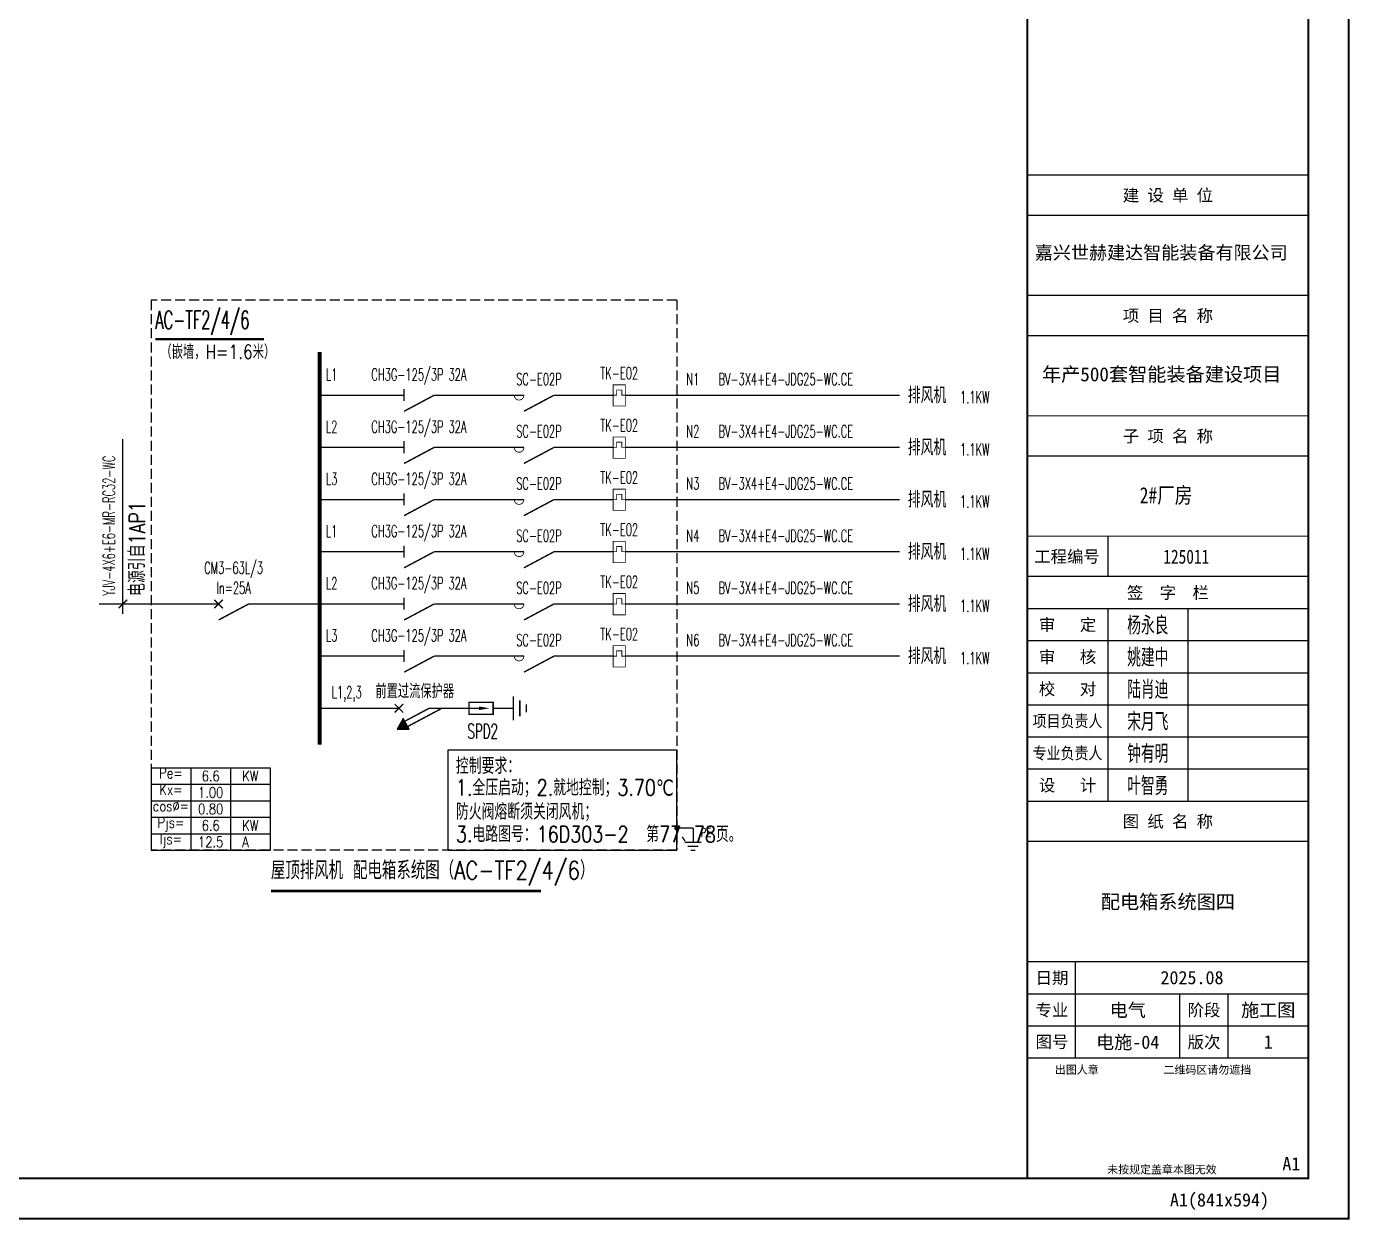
# Model space of a CAD drawing. Extents: x -1396510 to 1250330, y -1892470 to 1623980.
# Drawn here: x -604334 to -571375, y -822535 to -792810 of the extents above; entities that cross this region are included whole.
import ezdxf
from ezdxf.enums import TextEntityAlignment as Align

# ---------------------------------------------------------------- set-up
doc = ezdxf.new("R2010")
doc.units = 0
doc.header["$LTSCALE"] = 1000
doc.header["$MEASUREMENT"] = 0
doc.linetypes.add('DASH', pattern=[0.35, 0.25, -0.1])
doc.layers.get('Defpoints').update_dxf_attribs({"color": 210})
for name, color, linetype in [('0-cxFrame', 155, 'Continuous'), ('qianming', 155, 'Continuous'), ('TEL_SYMB', 3, 'Continuous'), ('TEL_TEXT', 7, 'Continuous'), ('电气系统图', 7, 'Continuous'), ('经纶图框—文字', 3, 'Continuous')]:
    doc.layers.add(name, color=color, linetype=linetype)
doc.layers.add('0-cxText', color=131, linetype='Continuous', lineweight=25)
doc.styles.add('_TEL_DIM', font='SIMPLEX', dxfattribs={"width": 0.8, "height": 3.5, "bigfont": 'HZTXT'})
doc.styles.add('BZHZ', font='bzxw', dxfattribs={"width": 0.8, "bigfont": 'bzhz'})
doc.styles.add('cx_biaoti', font='')
doc.styles.add('cx_tuming', font='simhei.ttf')
doc.styles.add('cx_tuqian1', font='')
doc.styles.add('TKJY_宋体', font='', dxfattribs={"width": 0.8})
doc.styles.add('黑体', font='simhei.ttf', dxfattribs={"height": 12})
doc.styles.get('cx_biaoti').set_extended_font_data('SimSun')
doc.styles.get('cx_tuqian1').set_extended_font_data('SimSun')
doc.styles.get('TKJY_宋体').set_extended_font_data('SimSun')

# ---------------------------------------------------------------- blocks, each defined once
blk = doc.blocks.new('A$C6D655153')
at = {"layer": '电气系统图'}
h = blk.add_hatch(color=3, dxfattribs=at)
edge = h.paths.add_edge_path()
edge.add_arc((50, 550), 50, 0, 360)
at = {"layer": '电气系统图', "color": 3}
for p, q in [((450, 550), (50, 550)), ((250, 200), (650, 200)), ((325, 100), (575, 100)), ((400, 0), (500, 0))]:
    blk.add_line(p, q, dxfattribs=at)
blk.add_lwpolyline([(450, 550), (450, 200)], dxfattribs=at)
blk.add_circle((50, 550), 50, dxfattribs=at)
at = {"layer": '电气系统图', "color": 3, "style": '_TEL_DIM', "width": 0.7}
blk.add_attdef('PE', text='', height=220, dxfattribs=at).set_placement((707, 441), align=Align.MIDDLE_CENTER)
blk = doc.blocks.new('A$C5A8929A8')
at = {"layer": '电气系统图', "color": 3, "const_width": 35}
for points in [[(1000, 450), (1000, 150), (400, 150), (400, 450), (1000, 450)], [(1500, 0), (1500, 600)], [(1664, 100), (1664, 500)], [(1828, 200), (1828, 400)], [(0, 300), (650, 300)], [(1000, 300), (1500, 300)]]:
    blk.add_lwpolyline(points, dxfattribs=at)
at = {"layer": '电气系统图', "color": 3}
for points in [[(650, 344), (650, 256), (913, 300), (650, 256)], [(650, 256), (913, 300), (650, 344), (650, 256)]]:
    blk.add_solid(points, dxfattribs=at)
blk = doc.blocks.new('A$C04AF44BA')
at = {"layer": '电气系统图'}
h = blk.add_hatch(color=256, dxfattribs=at)
h.dxf.hatch_style = 1
h.paths.add_polyline_path([(-44, -518), (256, -518), (106, -258)])
at = {"layer": '电气系统图', "const_width": 35}
for points in [[(-106, -106), (106, 106)], [(-106, 106), (106, -106)], [(750, 0), (144, -323)], [(1069, 0), (219, -453)]]:
    blk.add_lwpolyline(points, dxfattribs=at)
at = {"layer": '电气系统图'}
blk.add_lwpolyline([(-44, -518), (256, -518), (106, -258)], close=True, dxfattribs=at)
blk = doc.blocks.new('*T254')
at = {"layer": '电气系统图', "color": 0, "linetype": 'ByBlock', "lineweight": -2, "transparency": 16777216}
for p, q in [((0, 0), (2970, 0)), ((0, 0), (0, -2053)), ((990, 0), (990, -2053)), ((1980, 0), (1980, -2053)), ((2970, 0), (2970, -2053)), ((0, -411), (2970, -411)), ((0, -821), (2970, -821)), ((0, -1232), (2970, -1232)), ((0, -1643), (2970, -1643)), ((0, -2053), (2970, -2053))]:
    blk.add_line(p, q, dxfattribs=at)
at = {"layer": '电气系统图', "color": 0, "linetype": 'DASH', "transparency": 16777216, "width": 990, "rotation": 0, "style": '_TEL_DIM'}
for s, insert, char_height, attachment_point in [('Pe=', (495, 0), 264, 2), ('6.6', (1485, -205), 264, 5), ('  KW', (1980, -205), 264, 4), ('Kx=', (495, -411), 264, 2), ('1.00', (1485, -616), 264, 5), ('cos%%C=', (495, -821), 264, 2), ('0.80', (1485, -1027), 264, 5), ('Pjs=', (495, -1232), 264, 2), ('6.6', (1485, -1437), 264, 5), ('  KW', (1980, -1437), 264, 4), ('{\\H0.8571x;Ijs=} ', (495, -1643), 308, 2), ('12.5', (1485, -1848), 264, 5), ('  A', (1980, -1848), 264, 4)]:
    blk.add_mtext(s, dxfattribs=dict(at, insert=insert, char_height=char_height, attachment_point=attachment_point))
blk = doc.blocks.new('zjcx_lan_qianzi(Dragon)')
for p, q in [((-7000, 4800), (0, 4800)), ((-5000, 4800), (-5000, 0)), ((-3000, 4800), (-3000, 0)), ((-7000, 4000), (0, 4000)), ((-7000, 3200), (0, 3200)), ((-7000, 2400), (0, 2400)), ((-7000, 1600), (0, 1600)), ((-7000, 800), (0, 800))]:
    blk.add_line(p, q)
at = {"const_width": 30}
blk.add_lwpolyline([(-7000, 5600), (0, 5600)], dxfattribs=at)
blk.add_lwpolyline([(-7000, 5600), (0, 5600), (0, 0), (-7000, 0)], close=True, dxfattribs=at)
at = {"style": 'cx_biaoti'}
for s, p in [('签  字  栏', (-3500, 5200)), ('审   定', (-6000, 4400)), ('审   核', (-6000, 3600)), ('校   对', (-6000, 2800)), ('设   计', (-6000, 400))]:
    blk.add_text(s, height=300, dxfattribs=at).set_placement(p, align=Align.MIDDLE)
at = {"style": 'cx_biaoti', "width": 0.85}
for s, p in [('项目负责人', (-6000, 2000)), ('专业负责人', (-6000, 1200))]:
    blk.add_text(s, height=300, dxfattribs=at).set_placement(p, align=Align.MIDDLE)
blk = doc.blocks.new('T-签字(Dragon)')
at = {"layer": '0-cxFrame'}
blk.add_blockref('zjcx_lan_qianzi(Dragon)', (0, 0), dxfattribs=at)
at = {"layer": 'qianming', "style": 'BZHZ', "width": 0.8}
for s, p in [('杨永良', (-4000, 4400)), ('姚建中', (-4000, 3600)), ('陆肖迪', (-4000, 2800)), ('宋月飞', (-4000, 2000)), ('钟有明', (-4000, 1200)), ('叶智勇', (-4000, 400))]:
    blk.add_text(s, height=450, dxfattribs=at).set_placement(p, align=Align.MIDDLE)
blk = doc.blocks.new('zjcx_lan_tuming(Dragon)')
for p, q in [((-7000, 8400), (0, 8400)), ((-5800, 3000), (-5800, 5400)), ((-7000, 4600), (0, 4600)), ((-3200, 3000), (-3200, 4600)), ((-2000, 3000), (-2000, 4600)), ((-7000, 3800), (0, 3800))]:
    blk.add_line(p, q)
at = {"const_width": 30}
for points in [[(-7000, 9400), (0, 9400)], [(-7000, 5400), (0, 5400)], [(-7000, 3000), (0, 3000)], [(-7000, 0), (0, 0)]]:
    blk.add_lwpolyline(points, dxfattribs=at)
blk.add_lwpolyline([(-7000, 9400), (0, 9400), (0, 0), (-7000, 0)], close=True)
at = {"style": 'cx_biaoti'}
for s, p in [('图 纸 名 称', (-3500, 8900)), ('日期', (-6388, 5000)), ('专业', (-6388, 4200)), ('阶段', (-2600, 4200)), ('图号', (-6388, 3400)), ('版次', (-2600, 3400))]:
    blk.add_text(s, height=300, dxfattribs=at).set_placement(p, align=Align.MIDDLE)
for s, p in [('出图人章', (-6316, 2607)), ('二维码区请勿遮挡', (-3609, 2607)), ('未按规定盖章本图无效', (-5013, 120))]:
    blk.add_text(s, height=200, dxfattribs=at).set_placement(p)
blk = doc.blocks.new('T-图签(Dragon)')
blk.add_blockref('zjcx_lan_tuming(Dragon)', (0, 0))
at = {"color": 3, "style": 'cx_biaoti'}
for s, p in [('2025.08', (-2900, 5000)), ('电气', (-4500, 4200)), ('施工图', (-1000, 4200))]:
    blk.add_text(s, height=330, dxfattribs=at).set_placement(p, align=Align.MIDDLE)
blk = doc.blocks.new('zjcx_lan_xiangmu(Dragon)')
for p, q in [((-7000, 9000), (0, 9000)), ((-7000, 6000), (0, 6000)), ((-7000, 3000), (0, 3000)), ((-5000, 1000), (-5000, 0))]:
    blk.add_line(p, q)
at = {"const_width": 30}
for points in [[(-7000, 10000), (0, 10000)], [(-7000, 7000), (0, 7000)], [(-7000, 7000), (0, 7000)], [(-7000, 4000), (0, 4000)], [(-7000, 4000), (0, 4000)], [(-7000, 1000), (0, 1000)], [(-7000, 0), (0, 0)]]:
    blk.add_lwpolyline(points, dxfattribs=at)
blk.add_lwpolyline([(-7000, 10000), (0, 10000), (0, 0), (-7000, 0)], close=True)
at = {"style": 'cx_biaoti'}
for s, p in [('建 设 单 位', (-3500, 9500)), ('项 目 名 称', (-3500, 6500)), ('子 项 名 称', (-3500, 3500)), ('工程编号', (-6013, 500))]:
    blk.add_text(s, height=300, dxfattribs=at).set_placement(p, align=Align.MIDDLE)
blk = doc.blocks.new('T-项目(Dragon)')
blk.add_blockref('zjcx_lan_xiangmu(Dragon)', (0, 0))
at = {"color": 3, "style": 'cx_tuming'}
for s, height, p in [('嘉兴世赫建达智能装备有限公司', 330, (-6816, 7901)), ('年产500套智能装备建设项目 ', 350, (-6638, 4859))]:
    blk.add_text(s, height=height, dxfattribs=at).set_placement(p)
at = {"layer": '经纶图框—文字', "color": 4, "style": 'TKJY_宋体', "width": 0.8}
blk.add_text('125011', height=350, dxfattribs=at).set_placement((-3042, 316), align=Align.CENTER)
blk = doc.blocks.new('zjcx_T1(Dragon)')
at = {"layer": '0-cxFrame', "const_width": 50}
blk.add_lwpolyline([(-7000, 0), (0, 0), (0, 57400), (-7000, 57400)], close=True, dxfattribs=at)
at = {"layer": '0-cxFrame'}
for name, p in [('T-项目(Dragon)', (0, 15000)), ('T-签字(Dragon)', (0, 9400)), ('T-图签(Dragon)', (0, 0))]:
    blk.add_blockref(name, p, dxfattribs=at)
blk = doc.blocks.new('TK22.A1 L(Dragon)')
at = {"layer": '0-cxFrame', "color": 7, "const_width": 0.5}
blk.add_lwpolyline([(0, 0), (-841, 0), (-841, 594), (0, 594)], close=True, dxfattribs=at)
at = {"layer": '0-cxFrame', "const_width": 0.5}
for points in [[(-80, 10), (-821, 10), (-821, 584), (-80, 584)], [(-10, 10), (-80, 10), (-80, 584), (-10, 584)]]:
    blk.add_lwpolyline(points, close=True, dxfattribs=at)
at = {"layer": '0-cxFrame', "xscale": 0.01, "yscale": 0.01, "zscale": 0.01}
blk.add_blockref('zjcx_T1(Dragon)', (-10, 10), dxfattribs=at)
at = {"style": '黑体', "flags": 4}
blk.add_attdef('图幅', text='', height=3.3, dxfattribs=at).set_placement((-40, 3), align=Align.RIGHT)
at = {"layer": '0-cxFrame', "style": '黑体'}
blk.add_text('(841x594)', height=3.3, dxfattribs=at).set_placement((-40, 3))
at = {"layer": '0-cxText', "flags": 4}
for tag, height, style, p in [('建设单位', 3.5, 'cx_tuming', (-45, 240)), ('项目名称', 3.5, 'cx_tuming', (-45, 210)), ('子项名称', 3.5, 'cx_tuming', (-45, 180)), ('工程编号', 3.3, 'cx_tuqian1', (-35, 165)), ('图名1', 3.5, 'cx_tuming', (-45, 87)), ('图名2', 3.5, 'cx_tuming', (-45, 79)), ('图名3', 3.5, 'cx_tuming', (-45, 71)), ('出图日期', 3.3, 'cx_tuqian1', (-39, 60)), ('专业', 3.3, 'cx_tuqian1', (-55, 52)), ('图号', 3.3, 'cx_tuqian1', (-55, 44)), ('版次', 3.3, 'cx_tuqian1', (-20, 44))]:
    blk.add_attdef(tag, text='', height=height, dxfattribs=dict(at, style=style)).set_placement(p, align=Align.MIDDLE)
at = {"layer": 'Defpoints', "color": 6, "flags": 4}
for tag, height, style, p in [('tufu', 3.3, '黑体', (-12, 12)), ('dwfname', 4, 'cx_tuqian1', (-80, 3))]:
    blk.add_attdef(tag, text='', height=height, dxfattribs=dict(at, style=style)).set_placement(p, align=Align.RIGHT)

msp = doc.modelspace()

# ---------------------------------------------------------------- linework, layer by layer
at = {"layer": 'TEL_SYMB'}
for points, const_width in [([(-601126.9, -800600.4), (-598417.2, -800600.4)], 52.5), ([(-598246.1, -814349.2), (-591520.8, -814349.2)], 70)]:
    msp.add_lwpolyline(points, dxfattribs=dict(at, const_width=const_width))
at = {"layer": '电气系统图', "color": 1, "linetype": 'DASH'}
for p, q in [((-601230, -799630), (-601230, -813332.9)), ((-588130, -799630), (-601230, -799630)), ((-588130, -799630), (-588130, -813332.9)), ((-588130, -813332.9), (-601230, -813332.9))]:
    msp.add_line(p, q, dxfattribs=at)
at = {"layer": '电气系统图'}
msp.add_line((-601930, -807447.6), (-601930, -803093.2), dxfattribs=at)
at = {"layer": '电气系统图', "color": 6}
for p, q in [((-593830, -810832.9), (-588130, -810832.9)), ((-593830, -813332.9), (-593830, -810832.9)), ((-588130, -813332.9), (-588130, -810832.9)), ((-593830, -813332.9), (-588130, -813332.9))]:
    msp.add_line(p, q, dxfattribs=at)
at = {"layer": '电气系统图'}
for points, const_width in [([(-597030, -810704.4), (-597030, -800924.7)], 105), ([(-594926.8, -802142.2), (-594926.8, -801842.2)], 35), ([(-589417.6, -801737.7), (-589417.6, -802267.7), (-589717.6, -802267.7), (-589717.6, -801737.7), (-589417.6, -801737.7)], 20), ([(-589417.6, -801997.7), (-589501.9, -801997.7), (-589501.9, -801866.4), (-589633.2, -801866.4), (-589633.2, -801997.7), (-589717.6, -801997.7)], 20), ([(-597030, -801997.6), (-594926.8, -801997.6)], 35), ([(-594176.8, -801997.6), (-594926.8, -802397.6)], 35), ([(-594176.8, -801997.6), (-592476.8, -801997.6)], 35), ([(-593392.6, -801997.6), (-591942.6, -801997.6)], 35), ([(-591192.6, -801997.6), (-591942.6, -802397.6)], 35), ([(-591192.6, -801997.6), (-589717.6, -801997.7)], 35), ([(-589417.6, -801997.7), (-582579.3, -801997.7)], 35), ([(-594926.8, -803442.2), (-594926.8, -803142.2)], 35), ([(-589417.6, -803037.7), (-589417.6, -803567.7), (-589717.6, -803567.7), (-589717.6, -803037.7), (-589417.6, -803037.7)], 20), ([(-589417.6, -803297.7), (-589501.9, -803297.7), (-589501.9, -803166.4), (-589633.2, -803166.4), (-589633.2, -803297.7), (-589717.6, -803297.7)], 20), ([(-597030, -803297.6), (-594926.8, -803297.6)], 35), ([(-594176.8, -803297.6), (-594926.8, -803697.6)], 35), ([(-594176.8, -803297.6), (-592476.8, -803297.6)], 35), ([(-593392.6, -803297.6), (-591942.6, -803297.6)], 35), ([(-591192.6, -803297.6), (-591942.6, -803697.6)], 35), ([(-591192.6, -803297.6), (-589717.6, -803297.7)], 35), ([(-589417.6, -803297.7), (-582579.3, -803297.7)], 35), ([(-594926.8, -804742.2), (-594926.8, -804442.2)], 35), ([(-589417.6, -804337.7), (-589417.6, -804867.7), (-589717.6, -804867.7), (-589717.6, -804337.7), (-589417.6, -804337.7)], 20), ([(-589417.6, -804597.7), (-589501.9, -804597.7), (-589501.9, -804466.4), (-589633.2, -804466.4), (-589633.2, -804597.7), (-589717.6, -804597.7)], 20), ([(-597030, -804597.6), (-594926.8, -804597.6)], 35), ([(-594176.8, -804597.6), (-594926.8, -804997.6)], 35), ([(-594176.8, -804597.6), (-592476.8, -804597.6)], 35), ([(-593392.6, -804597.6), (-591942.6, -804597.6)], 35), ([(-591192.6, -804597.6), (-591942.6, -804997.6)], 35), ([(-591192.6, -804597.6), (-589717.6, -804597.7)], 35), ([(-589417.6, -804597.7), (-582579.3, -804597.7)], 35), ([(-594926.8, -806042.2), (-594926.8, -805742.2)], 35), ([(-589417.6, -805637.7), (-589417.6, -806167.7), (-589717.6, -806167.7), (-589717.6, -805637.7), (-589417.6, -805637.7)], 20), ([(-589417.6, -805897.7), (-589501.9, -805897.7), (-589501.9, -805766.4), (-589633.2, -805766.4), (-589633.2, -805897.7), (-589717.6, -805897.7)], 20), ([(-597030, -805897.6), (-594926.8, -805897.6)], 35), ([(-594176.8, -805897.6), (-594926.8, -806297.6)], 35), ([(-594176.8, -805897.6), (-592476.8, -805897.6)], 35), ([(-593392.6, -805897.6), (-591942.6, -805897.6)], 35), ([(-591192.6, -805897.6), (-591942.6, -806297.6)], 35), ([(-591192.6, -805897.6), (-589717.6, -805897.7)], 35), ([(-589417.6, -805897.7), (-582579.3, -805897.7)], 35), ([(-602036.1, -807303.7), (-601823.9, -807091.6)], 35), ([(-599654.2, -807303.7), (-599442, -807091.6)], 35), ([(-599654.2, -807091.6), (-599442, -807303.7)], 35), ([(-594926.8, -807342.2), (-594926.8, -807042.2)], 35), ([(-589417.6, -806937.7), (-589417.6, -807467.7), (-589717.6, -807467.7), (-589717.6, -806937.7), (-589417.6, -806937.7)], 20), ([(-589417.6, -807197.7), (-589501.9, -807197.7), (-589501.9, -807066.4), (-589633.2, -807066.4), (-589633.2, -807197.7), (-589717.6, -807197.7)], 20), ([(-602530, -807197.6), (-599548.1, -807197.6)], 35), ([(-598798.1, -807197.6), (-599548.1, -807597.6)], 35), ([(-598798.1, -807197.6), (-597030, -807197.6)], 35), ([(-597030, -807197.6), (-594926.8, -807197.6)], 35), ([(-594176.8, -807197.6), (-594926.8, -807597.6)], 35), ([(-594176.8, -807197.6), (-592476.8, -807197.6)], 35), ([(-593392.6, -807197.6), (-591942.6, -807197.6)], 35), ([(-591192.6, -807197.6), (-591942.6, -807597.6)], 35), ([(-591192.6, -807197.6), (-589717.6, -807197.7)], 35), ([(-589417.6, -807197.7), (-582579.3, -807197.7)], 35), ([(-597030, -808497.6), (-594926.8, -808497.6)], 35), ([(-594926.8, -808642.2), (-594926.8, -808342.2)], 35), ([(-594176.8, -808497.6), (-594926.8, -808897.6)], 35), ([(-594176.8, -808497.6), (-592476.8, -808497.6)], 35), ([(-593392.6, -808497.6), (-591942.6, -808497.6)], 35), ([(-591192.6, -808497.6), (-591942.6, -808897.6)], 35), ([(-591192.6, -808497.6), (-589717.6, -808497.7)], 35), ([(-589417.6, -808237.7), (-589417.6, -808767.7), (-589717.6, -808767.7), (-589717.6, -808237.7), (-589417.6, -808237.7)], 20), ([(-589417.6, -808497.7), (-589501.9, -808497.7), (-589501.9, -808366.4), (-589633.2, -808366.4), (-589633.2, -808497.7), (-589717.6, -808497.7)], 20), ([(-589417.6, -808497.7), (-582579.3, -808497.7)], 35), ([(-597030, -809797.6), (-595055, -809797.6)], 35), ([(-594305, -809797.6), (-593708.1, -809797.6)], 35)]:
    msp.add_lwpolyline(points, dxfattribs=dict(at, const_width=const_width))
at = {"layer": '电气系统图', "const_width": 20}
for points in [[(-592182.6, -801997.6, 1), (-591942.6, -801997.6)], [(-592182.6, -803297.6, 1), (-591942.6, -803297.6)], [(-592182.6, -804597.6, 1), (-591942.6, -804597.6)], [(-592182.6, -805897.6, 1), (-591942.6, -805897.6)], [(-592182.6, -807197.6, 1), (-591942.6, -807197.6)], [(-592182.6, -808497.6, 1), (-591942.6, -808497.6)]]:
    msp.add_lwpolyline(points, format="xyb", dxfattribs=at)

# ---------------------------------------------------------------- block references
msp.add_blockref('*T254', (-601230, -811279.5))
at = {"layer": '0-cxFrame'}
ref = msp.add_blockref('TK22.A1 L(Dragon)', (-571400, -822510), dxfattribs=dict(at, xscale=100, yscale=100, zscale=100))
ref.add_attrib('图名2', '配电箱系统图四', dxfattribs={"layer": '0-cxText', "height": 350, "style": 'cx_tuming'}).set_placement((-575900, -814610), align=Align.MIDDLE)
ref.add_attrib('图号', '电施-04', dxfattribs={"layer": '0-cxText', "height": 330, "style": 'cx_tuqian1'}).set_placement((-576900, -818110), align=Align.MIDDLE)
ref.add_attrib('版次', '1', dxfattribs={"layer": '0-cxText', "height": 330, "style": 'cx_tuqian1'}).set_placement((-573400, -818110), align=Align.MIDDLE)
ref.add_attrib('图幅', 'A1', dxfattribs={"layer": '0', "height": 330, "style": '黑体'}).set_placement((-575400, -822210), align=Align.RIGHT)
ref.add_attrib('tufu', 'A1', dxfattribs={"layer": 'Defpoints', "color": 6, "height": 330, "style": '黑体'}).set_placement((-572600, -821310), align=Align.RIGHT)
at = {"layer": '电气系统图'}
for name, p in [('A$C5A8929A8', (-593708.1, -810097.6)), ('A$C04AF44BA', (-595055, -809797.6))]:
    msp.add_blockref(name, p, dxfattribs=at)
ref = msp.add_blockref('A$C6D655153', (-588180, -813332.9), dxfattribs=at)
ref.add_attrib('PE', 'PE', dxfattribs={"color": 3, "height": 220, "style": '_TEL_DIM', "width": 0.7}).set_placement((-587405.3, -812892.3), align=Align.MIDDLE_CENTER)

# ---------------------------------------------------------------- texts
at = {"layer": 'TEL_SYMB', "color": 7, "style": '_TEL_DIM'}
for s, width, p in [('AC-TF2/4/6', 0.6, (-601126.9, -800345.4)), ('屋顶排风机 配电箱系统图（AC-TF2/4/6）', 0.8, (-598246.1, -814059.2))]:
    msp.add_text(s, height=450, dxfattribs=dict(at, width=width)).set_placement(p)
at = {"layer": 'TEL_TEXT', "style": '_TEL_DIM', "width": 0.8}
msp.add_text('（嵌墙，H=1.6米）', height=350, dxfattribs=at).set_placement((-600995.1, -801093.6))
at = {"layer": '电气系统图', "style": '_TEL_DIM'}
for s, height, width, p in [('L1', 300, 0.6, (-596874.2, -801632.9)), ('N1', 300, 0.6, (-587894.1, -801747.6)), ('BV-3X4+E4-JDG25-WC.CE', 300, 0.6, (-587096.5, -801747.6)), ('排风机', 400, 0.8, (-582379.3, -802197.7)), ('1.1KW', 300, 0.6, (-581075.6, -802197.7)), ('L2', 300, 0.6, (-596874.1, -802933.4)), ('N2', 300, 0.6, (-587894.1, -803047.6)), ('BV-3X4+E4-JDG25-WC.CE', 300, 0.6, (-587096.5, -803047.6)), ('排风机', 400, 0.8, (-582379.3, -803497.7)), ('1.1KW', 300, 0.6, (-581075.6, -803497.7)), ('L3', 300, 0.6, (-596874.1, -804232.9)), ('N3', 300, 0.6, (-587894.1, -804347.6)), ('BV-3X4+E4-JDG25-WC.CE', 300, 0.6, (-587096.5, -804347.6)), ('排风机', 400, 0.8, (-582379.3, -804797.7)), ('1.1KW', 300, 0.6, (-581075.6, -804797.7)), ('L1', 300, 0.6, (-596874.2, -805532.9)), ('N4', 300, 0.6, (-587894.1, -805647.6)), ('BV-3X4+E4-JDG25-WC.CE', 300, 0.6, (-587096.5, -805647.6)), ('排风机', 400, 0.8, (-582379.3, -806097.7)), ('1.1KW', 300, 0.6, (-581075.6, -806097.7)), ('L2', 300, 0.6, (-596874.1, -806833.4)), ('N5', 300, 0.6, (-587894.1, -806947.6)), ('BV-3X4+E4-JDG25-WC.CE', 300, 0.6, (-587096.5, -806947.6)), ('排风机', 400, 0.8, (-582379.3, -807397.7)), ('1.1KW', 300, 0.6, (-581075.6, -807397.7)), ('L3', 300, 0.6, (-596874.1, -808132.9)), ('N6', 300, 0.6, (-587894.1, -808247.6)), ('BV-3X4+E4-JDG25-WC.CE', 300, 0.6, (-587096.5, -808247.6)), ('排风机', 400, 0.8, (-582379.3, -808697.7)), ('1.1KW', 300, 0.6, (-581075.6, -808697.7)), ('L1,2,3', 300, 0.6, (-596730, -809547.6)), ('前置过流保护器', 350, 0.8, (-595641.3, -809547.6)), ('SPD2', 360, 0.6, (-593349, -810547.6)), ('控制要求：', 400, 0.8, (-593636.4, -811432.9)), ('1.全压启动；2.就地控制；3.70℃', 400, 0.8, (-593636.4, -811973)), ('防火阀熔断须关闭风机；', 400, 0.8, (-593636.4, -812573)), ('3.电路图号：16D303-2  第77、78页。', 400, 0.8, (-593636.4, -813132.9))]:
    msp.add_text(s, height=height, dxfattribs=dict(at, width=width)).set_placement(p)
at = {"layer": '电气系统图', "style": '_TEL_DIM', "width": 0.6}
for s, p in [('CH3G-125/3P 32A', (-594557.5, -801633.2)), ('SC-E02P', (-591567.6, -801747.6)), ('TK-E02', (-589567.6, -801597.6)), ('CH3G-125/3P 32A', (-594557.5, -802933.2)), ('SC-E02P', (-591567.6, -803047.6)), ('TK-E02', (-589567.6, -802897.6)), ('CH3G-125/3P 32A', (-594557.5, -804233.2)), ('SC-E02P', (-591567.6, -804347.6)), ('TK-E02', (-589567.6, -804197.6)), ('CH3G-125/3P 32A', (-594557.5, -805533.2)), ('TK-E02', (-589567.6, -805497.6)), ('SC-E02P', (-591567.6, -805647.6)), ('CM3-63L/3', (-599173.1, -806447.6)), ('CH3G-125/3P 32A', (-594557.5, -806833.2)), ('TK-E02', (-589567.6, -806797.6)), ('In=25A', (-599173.1, -806947.6)), ('SC-E02P', (-591567.6, -806947.6)), ('CH3G-125/3P 32A', (-594557.5, -808133.2)), ('TK-E02', (-589567.6, -808097.6)), ('SC-E02P', (-591567.6, -808247.6))]:
    msp.add_text(s, height=300, dxfattribs=at).set_placement(p, align=Align.CENTER)
at = {"layer": '电气系统图', "style": '_TEL_DIM'}
for s, height, width, p in [('YJV-4X6+E6-MR-RC32-WC', 300, 0.6, (-602130, -806997.6)), ('电源引自1AP1', 400, 0.8, (-601380, -806997.6))]:
    msp.add_text(s, height=height, rotation=90, dxfattribs=dict(at, width=width)).set_placement(p)
at = {"layer": '经纶图框—文字', "style": 'TKJY_宋体', "width": 0.8}
msp.add_text('2#厂房', height=400, dxfattribs=at).set_placement((-575947.3, -804688.3), align=Align.CENTER)

doc.saveas('drawing.dxf')
